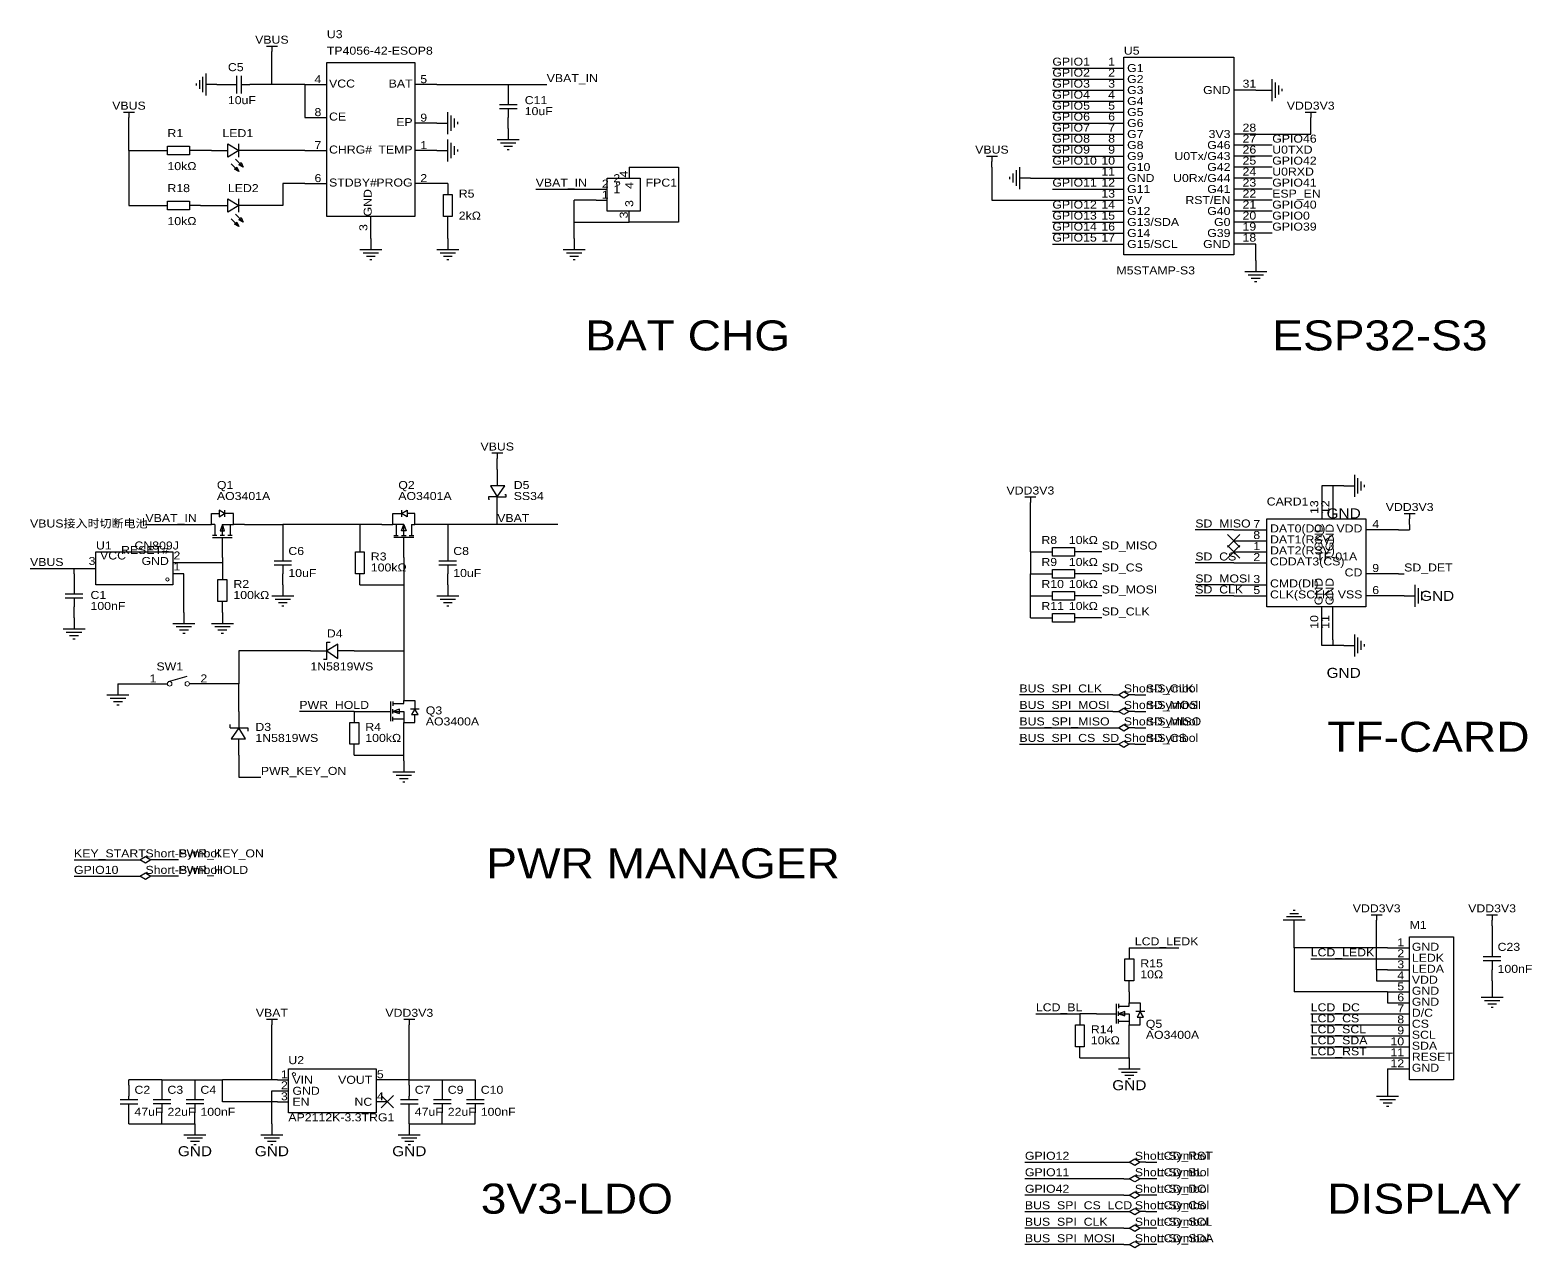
# Model space of a CAD drawing. Header units: millimetres. Extents: x 119 to 821, y 112 to 394.
# Drawn here: x 119.4 to 466.4, y 112.3 to 393.6 of the extents above; entities that cross this region are included whole.
import ezdxf
from ezdxf.enums import TextEntityAlignment as Align

# ---------------------------------------------------------------- set-up
doc = ezdxf.new("R2010")
doc.units = ezdxf.units.MM
doc.header["$MEASUREMENT"] = 0
doc.styles.get("Standard").update_dxf_attribs({"font": 'arial.ttf'})

msp = doc.modelspace()

# ---------------------------------------------------------------- linework, layer by layer
at = {"color": 1, "true_color": 0xa00000}
for points in [[(173.99, 389.89), (176.53, 389.89)], [(175.26, 389.89), (175.26, 388.62)], [(158.5, 382.02), (158.5, 379.98)], [(159.26, 382.78), (159.26, 379.22)], [(160.02, 383.54), (160.02, 378.46)], [(167.13, 378.97), (167.13, 383.03)], [(168.15, 383.03), (168.15, 378.97)], [(406.4, 377.19), (406.4, 382.27)], [(157.73, 381.25), (157.73, 380.75)], [(165.1, 381), (167.13, 381)], [(168.15, 381), (170.18, 381)], [(229.87, 378.46), (229.87, 376.43)], [(407.16, 377.95), (407.16, 381.51)], [(407.92, 378.71), (407.92, 380.75)], [(408.69, 379.48), (408.69, 379.98)], [(227.84, 376.43), (231.9, 376.43)], [(231.9, 375.41), (227.84, 375.41)], [(229.87, 375.41), (229.87, 373.38)], [(140.97, 374.65), (143.51, 374.65)], [(142.24, 374.65), (142.24, 373.38)], [(215.9, 369.57), (215.9, 374.65)], [(216.66, 370.33), (216.66, 373.89)], [(217.42, 371.09), (217.42, 373.13)], [(218.19, 371.86), (218.19, 372.36)], [(414.02, 374.65), (416.56, 374.65)], [(415.29, 374.65), (415.29, 373.38)], [(215.9, 363.22), (215.9, 368.3)], [(227.33, 368.3), (232.41, 368.3)], [(167.64, 364.24), (167.64, 367.28)], [(216.66, 363.98), (216.66, 367.54)], [(217.42, 364.74), (217.42, 366.78)], [(218.19, 365.51), (218.19, 366.01)], [(228.09, 367.54), (231.65, 367.54)], [(228.85, 366.78), (230.89, 366.78)], [(229.62, 366.01), (230.12, 366.01)], [(340.36, 364.49), (342.9, 364.49)], [(341.63, 364.49), (341.63, 363.22)], [(165.86, 362.71), (167.64, 360.93)], [(166.88, 363.73), (168.66, 361.95)], [(347.22, 361.19), (347.22, 357.63)], [(347.98, 361.95), (347.98, 356.87)], [(345.69, 359.66), (345.69, 359.16)], [(346.46, 360.43), (346.46, 358.39)], [(167.64, 351.54), (167.64, 354.58)], [(166.88, 351.03), (168.66, 349.25)], [(165.86, 350.01), (167.64, 348.23)], [(195.58, 342.9), (200.66, 342.9)], [(196.34, 342.14), (199.9, 342.14)], [(197.1, 341.38), (199.14, 341.38)], [(197.87, 340.61), (198.37, 340.61)], [(213.36, 342.9), (218.44, 342.9)], [(214.12, 342.14), (217.68, 342.14)], [(214.88, 341.38), (216.92, 341.38)], [(215.65, 340.61), (216.15, 340.61)], [(242.57, 342.9), (247.65, 342.9)], [(243.33, 342.14), (246.89, 342.14)], [(244.09, 341.38), (246.13, 341.38)], [(244.86, 340.61), (245.36, 340.61)], [(400.05, 337.82), (405.13, 337.82)], [(400.81, 337.06), (404.37, 337.06)], [(401.57, 336.3), (403.61, 336.3)], [(402.34, 335.53), (402.84, 335.53)], [(226.06, 295.91), (228.6, 295.91)], [(227.33, 295.91), (227.33, 294.64)], [(425.45, 285.75), (425.45, 290.83)], [(426.21, 286.51), (426.21, 290.07)], [(426.97, 287.27), (426.97, 289.31)], [(427.74, 288.04), (427.74, 288.54)], [(227.33, 285.75), (225.3, 285.75), (225.3, 285.24), (225.55, 285.24)], [(227.33, 285.75), (229.36, 285.75), (229.36, 286.26), (229.11, 286.26)], [(349.25, 285.75), (351.79, 285.75)], [(350.52, 285.75), (350.52, 284.48)], [(162.05, 279.4), (161.29, 279.4), (161.29, 281.94), (163.07, 281.94)], [(164.34, 282.7), (164.34, 282.45), (164.34, 281.43), (164.34, 281.18)], [(166.37, 279.4), (166.37, 281.94), (164.34, 281.94)], [(203.2, 279.4), (203.2, 281.94), (205.23, 281.94)], [(205.23, 282.7), (205.23, 282.45), (205.23, 281.43), (205.23, 281.18)], [(207.52, 279.4), (208.28, 279.4), (208.28, 281.94), (206.5, 281.94)], [(436.88, 281.94), (439.42, 281.94)], [(438.15, 281.94), (438.15, 280.67)], [(162.05, 279.4), (162.05, 276.86)], [(163.83, 276.86), (163.83, 279.4), (166.37, 279.4)], [(165.61, 279.4), (165.61, 276.86)], [(205.74, 276.86), (205.74, 279.4), (203.2, 279.4)], [(203.96, 279.4), (203.96, 276.86)], [(207.52, 279.4), (207.52, 276.86)], [(162.56, 276.86), (161.54, 276.86)], [(161.54, 276.35), (166.12, 276.35)], [(164.34, 276.86), (163.32, 276.86)], [(163.83, 274.32), (163.83, 276.35)], [(166.12, 276.86), (165.1, 276.86)], [(203.45, 276.86), (204.47, 276.86)], [(208.03, 276.35), (203.45, 276.35)], [(205.23, 276.86), (206.25, 276.86)], [(205.74, 274.32), (205.74, 276.35)], [(207.01, 276.86), (208.03, 276.86)], [(175.77, 271.02), (179.83, 271.02)], [(177.8, 273.05), (177.8, 271.02)], [(213.87, 271.02), (217.93, 271.02)], [(215.9, 273.05), (215.9, 271.02)], [(179.83, 270), (175.77, 270)], [(177.8, 270), (177.8, 267.97)], [(217.93, 270), (213.87, 270)], [(215.9, 270), (215.9, 267.97)], [(129.54, 265.43), (129.54, 263.4)], [(439.42, 260.35), (439.42, 265.43)], [(440.18, 261.11), (440.18, 264.67)], [(440.94, 261.87), (440.94, 263.91)], [(127.51, 263.4), (131.57, 263.4)], [(131.57, 262.38), (127.51, 262.38)], [(129.54, 262.38), (129.54, 260.35)], [(175.26, 262.89), (180.34, 262.89)], [(176.02, 262.13), (179.58, 262.13)], [(176.78, 261.37), (178.82, 261.37)], [(177.55, 260.6), (178.05, 260.6)], [(213.36, 262.89), (218.44, 262.89)], [(214.12, 262.13), (217.68, 262.13)], [(214.88, 261.37), (216.92, 261.37)], [(215.65, 260.6), (216.15, 260.6)], [(441.71, 262.64), (441.71, 263.14)], [(127, 255.27), (132.08, 255.27)], [(127.76, 254.51), (131.32, 254.51)], [(128.52, 253.75), (130.56, 253.75)], [(152.4, 256.54), (157.48, 256.54)], [(153.16, 255.78), (156.72, 255.78)], [(153.92, 255.02), (155.96, 255.02)], [(154.69, 254.25), (155.19, 254.25)], [(161.29, 256.54), (166.37, 256.54)], [(162.05, 255.78), (165.61, 255.78)], [(162.81, 255.02), (164.85, 255.02)], [(163.58, 254.25), (164.08, 254.25)], [(425.45, 248.92), (425.45, 254)], [(129.29, 252.98), (129.79, 252.98)], [(187.96, 248.16), (187.96, 252.22)], [(187.96, 252.22), (188.72, 252.22)], [(426.21, 249.68), (426.21, 253.24)], [(426.97, 250.44), (426.97, 252.48)], [(427.74, 251.21), (427.74, 251.71)], [(187.96, 248.16), (187.2, 248.16)], [(151.38, 243.08), (155.7, 244.35)], [(137.16, 240.03), (142.24, 240.03)], [(148.59, 242.57), (151.13, 242.57)], [(158.75, 242.57), (156.21, 242.57)], [(137.92, 239.27), (141.48, 239.27)], [(138.68, 238.51), (140.72, 238.51)], [(139.45, 237.74), (139.95, 237.74)], [(200.66, 236.22), (202.69, 236.22)], [(202.69, 238.51), (202.69, 233.93)], [(203.2, 238), (205.74, 238), (205.74, 238.76), (208.28, 238.76), (208.28, 236.73)], [(203.2, 238.51), (203.2, 237.49)], [(203.2, 235.71), (203.2, 236.73)], [(203.2, 236.22), (205.74, 236.22), (205.74, 233.68), (208.28, 233.68), (208.28, 235.46)], [(209.3, 236.73), (208.79, 236.73), (207.77, 236.73), (207.26, 236.73)], [(165.61, 232.41), (165.61, 233.17)], [(203.2, 233.93), (203.2, 234.95)], [(205.74, 234.44), (203.2, 234.44)], [(165.61, 232.41), (169.67, 232.41)], [(169.67, 232.41), (169.67, 231.65)], [(203.2, 222.25), (208.28, 222.25)], [(203.96, 221.49), (207.52, 221.49)], [(204.72, 220.73), (206.76, 220.73)], [(205.49, 219.96), (205.99, 219.96)], [(414.02, 187.96), (408.94, 187.96)], [(413.26, 188.72), (409.7, 188.72)], [(412.5, 189.48), (410.46, 189.48)], [(411.73, 190.25), (411.23, 190.25)], [(429.26, 189.23), (431.8, 189.23)], [(430.53, 189.23), (430.53, 187.96)], [(455.93, 189.23), (458.47, 189.23)], [(457.2, 189.23), (457.2, 187.96)], [(457.2, 181.61), (457.2, 179.58)], [(455.17, 179.58), (459.23, 179.58)], [(459.23, 178.56), (455.17, 178.56)], [(457.2, 178.56), (457.2, 176.53)], [(454.66, 170.18), (459.74, 170.18)], [(370.33, 168.66), (370.33, 164.08)], [(370.84, 168.15), (373.38, 168.15), (373.38, 168.91), (375.92, 168.91), (375.92, 166.88)], [(370.84, 168.66), (370.84, 167.64)], [(370.84, 165.86), (370.84, 166.88)], [(376.94, 166.88), (376.43, 166.88), (375.41, 166.88), (374.9, 166.88)], [(455.42, 169.42), (458.98, 169.42)], [(456.18, 168.66), (458.22, 168.66)], [(456.95, 167.89), (457.45, 167.89)], [(173.99, 165.1), (176.53, 165.1)], [(175.26, 165.1), (175.26, 163.83)], [(205.74, 165.1), (208.28, 165.1)], [(207.01, 165.1), (207.01, 163.83)], [(368.3, 166.37), (370.33, 166.37)], [(370.84, 166.37), (373.38, 166.37), (373.38, 163.83), (375.92, 163.83), (375.92, 165.61)], [(370.84, 164.08), (370.84, 165.1)], [(373.38, 164.59), (370.84, 164.59)], [(370.84, 153.67), (375.92, 153.67)], [(371.6, 152.91), (375.16, 152.91)], [(372.36, 152.15), (374.4, 152.15)], [(373.13, 151.38), (373.63, 151.38)], [(140.21, 146.56), (144.27, 146.56)], [(142.24, 146.56), (142.24, 147.32)], [(147.83, 146.56), (151.89, 146.56)], [(149.86, 148.59), (149.86, 146.56)], [(155.45, 146.56), (159.51, 146.56)], [(157.48, 148.59), (157.48, 146.56)], [(204.98, 146.56), (209.04, 146.56)], [(207.01, 146.56), (207.01, 147.32)], [(212.6, 146.56), (216.66, 146.56)], [(214.63, 148.59), (214.63, 146.56)], [(220.22, 146.56), (224.28, 146.56)], [(222.25, 148.59), (222.25, 146.56)], [(430.53, 147.32), (435.61, 147.32)], [(431.29, 146.56), (434.85, 146.56)], [(432.05, 145.8), (434.09, 145.8)], [(140.21, 145.54), (144.27, 145.54)], [(142.24, 144.78), (142.24, 145.54)], [(151.89, 145.54), (147.83, 145.54)], [(149.86, 145.54), (149.86, 143.51)], [(159.51, 145.54), (155.45, 145.54)], [(157.48, 145.54), (157.48, 143.51)], [(204.98, 145.54), (209.04, 145.54)], [(207.01, 144.78), (207.01, 145.54)], [(216.66, 145.54), (212.6, 145.54)], [(214.63, 145.54), (214.63, 143.51)], [(224.28, 145.54), (220.22, 145.54)], [(222.25, 145.54), (222.25, 143.51)], [(432.82, 145.03), (433.32, 145.03)], [(154.94, 138.43), (160.02, 138.43)], [(155.7, 137.67), (159.26, 137.67)], [(156.46, 136.91), (158.5, 136.91)], [(157.23, 136.14), (157.73, 136.14)], [(172.72, 138.43), (177.8, 138.43)], [(173.48, 137.67), (177.04, 137.67)], [(174.24, 136.91), (176.28, 136.91)], [(175.01, 136.14), (175.51, 136.14)], [(204.47, 138.43), (209.55, 138.43)], [(205.23, 137.67), (208.79, 137.67)], [(205.99, 136.91), (208.03, 136.91)], [(206.76, 136.14), (207.26, 136.14)]]:
    msp.add_lwpolyline(points, dxfattribs=at)
at = {"color": 1, "true_color": 0x880000}
for points in [[(175.26, 387.35), (175.26, 388.62)], [(367.03, 384.81), (372.11, 384.81)], [(367.03, 382.27), (372.11, 382.27)], [(162.56, 381), (160.02, 381)], [(162.56, 381), (165.1, 381)], [(172.72, 381), (170.18, 381)], [(182.88, 381), (187.96, 381)], [(213.36, 381), (208.28, 381)], [(229.87, 381), (229.87, 378.46)], [(367.03, 379.73), (372.11, 379.73)], [(402.59, 379.73), (397.51, 379.73)], [(403.86, 379.73), (406.4, 379.73)], [(367.03, 377.19), (372.11, 377.19)], [(142.24, 372.11), (142.24, 373.38)], [(182.88, 373.38), (187.96, 373.38)], [(213.36, 372.11), (208.28, 372.11)], [(213.36, 372.11), (215.9, 372.11)], [(229.87, 370.84), (229.87, 373.38)], [(367.03, 374.65), (372.11, 374.65)], [(367.03, 372.11), (372.11, 372.11)], [(415.29, 372.11), (415.29, 373.38)], [(229.87, 370.84), (229.87, 368.3)], [(367.03, 369.57), (372.11, 369.57)], [(402.59, 369.57), (397.51, 369.57)], [(148.59, 365.76), (151.13, 365.76)], [(158.75, 365.76), (156.21, 365.76)], [(161.29, 365.76), (165.1, 365.76)], [(171.45, 365.76), (167.64, 365.76)], [(182.88, 365.76), (187.96, 365.76)], [(213.36, 365.76), (208.28, 365.76)], [(213.36, 365.76), (215.9, 365.76)], [(367.03, 367.03), (372.11, 367.03)], [(367.03, 364.49), (372.11, 364.49)], [(402.59, 367.03), (397.51, 367.03)], [(402.59, 364.49), (397.51, 364.49)], [(257.81, 361.95), (257.81, 359.41)], [(341.63, 361.95), (341.63, 363.22)], [(367.03, 361.95), (372.11, 361.95)], [(402.59, 361.95), (397.51, 361.95)], [(182.88, 358.14), (187.96, 358.14)], [(213.36, 358.14), (208.28, 358.14)], [(215.9, 358.14), (215.9, 355.6)], [(350.52, 359.41), (347.98, 359.41)], [(367.03, 359.41), (372.11, 359.41)], [(402.59, 359.41), (397.51, 359.41)], [(250.19, 356.87), (252.73, 356.87)], [(250.19, 354.33), (252.73, 354.33)], [(367.03, 356.87), (372.11, 356.87)], [(367.03, 354.33), (372.11, 354.33)], [(402.59, 356.87), (397.51, 356.87)], [(402.59, 354.33), (397.51, 354.33)], [(148.59, 353.06), (151.13, 353.06)], [(158.75, 353.06), (156.21, 353.06)], [(161.29, 353.06), (165.1, 353.06)], [(171.45, 353.06), (167.64, 353.06)], [(198.12, 345.44), (198.12, 350.52)], [(215.9, 347.98), (215.9, 350.52)], [(257.81, 349.25), (257.81, 351.79)], [(367.03, 351.79), (372.11, 351.79)], [(402.59, 351.79), (397.51, 351.79)], [(367.03, 349.25), (372.11, 349.25)], [(402.59, 349.25), (397.51, 349.25)], [(198.12, 345.44), (198.12, 342.9)], [(215.9, 345.44), (215.9, 342.9)], [(245.11, 345.44), (245.11, 342.9)], [(367.03, 346.71), (372.11, 346.71)], [(367.03, 344.17), (372.11, 344.17)], [(402.59, 346.71), (397.51, 346.71)], [(402.59, 344.17), (397.51, 344.17)], [(402.59, 340.36), (402.59, 337.82)], [(227.33, 293.37), (227.33, 294.64)], [(227.33, 292.1), (227.33, 288.29)], [(417.83, 288.29), (417.83, 280.67)], [(420.37, 288.29), (420.37, 280.67)], [(422.91, 288.29), (425.45, 288.29)], [(227.33, 281.94), (227.33, 285.75)], [(350.52, 283.21), (350.52, 284.48)], [(158.75, 279.4), (161.29, 279.4)], [(168.91, 279.4), (166.37, 279.4)], [(200.66, 279.4), (203.2, 279.4)], [(210.82, 279.4), (208.28, 279.4)], [(397.51, 278.13), (405.13, 278.13)], [(435.61, 278.13), (427.99, 278.13)], [(438.15, 279.4), (438.15, 280.67)], [(163.83, 271.78), (163.83, 274.32)], [(177.8, 275.59), (177.8, 273.05)], [(195.58, 275.59), (195.58, 273.05)], [(205.74, 271.78), (205.74, 274.32)], [(215.9, 275.59), (215.9, 273.05)], [(397.51, 275.59), (405.13, 275.59)], [(353.06, 273.05), (355.6, 273.05)], [(363.22, 273.05), (360.68, 273.05)], [(397.51, 273.05), (405.13, 273.05)], [(129.54, 267.97), (129.54, 265.43)], [(132.08, 269.24), (134.62, 269.24)], [(154.94, 270.51), (152.4, 270.51)], [(154.94, 267.97), (152.4, 267.97)], [(163.83, 269.24), (163.83, 266.7)], [(177.8, 265.43), (177.8, 267.97)], [(195.58, 265.43), (195.58, 267.97)], [(215.9, 265.43), (215.9, 267.97)], [(353.06, 267.97), (355.6, 267.97)], [(363.22, 267.97), (360.68, 267.97)], [(397.51, 270.51), (405.13, 270.51)], [(435.61, 267.97), (427.99, 267.97)], [(177.8, 265.43), (177.8, 262.89)], [(215.9, 265.43), (215.9, 262.89)], [(397.51, 265.43), (405.13, 265.43)], [(129.54, 257.81), (129.54, 260.35)], [(163.83, 259.08), (163.83, 261.62)], [(353.06, 262.89), (355.6, 262.89)], [(363.22, 262.89), (360.68, 262.89)], [(397.51, 262.89), (405.13, 262.89)], [(417.83, 252.73), (417.83, 260.35)], [(420.37, 252.73), (420.37, 260.35)], [(435.61, 262.89), (427.99, 262.89)], [(436.88, 262.89), (439.42, 262.89)], [(129.54, 257.81), (129.54, 255.27)], [(154.94, 259.08), (154.94, 256.54)], [(163.83, 259.08), (163.83, 256.54)], [(353.06, 257.81), (355.6, 257.81)], [(363.22, 257.81), (360.68, 257.81)], [(184.15, 250.19), (187.96, 250.19)], [(194.31, 250.19), (190.5, 250.19)], [(422.91, 251.46), (425.45, 251.46)], [(139.7, 242.57), (139.7, 240.03)], [(146.05, 242.57), (148.59, 242.57)], [(161.29, 242.57), (158.75, 242.57)], [(205.74, 241.3), (205.74, 238.76)], [(369.57, 240.03), (370.84, 240.03)], [(374.65, 240.03), (373.38, 240.03)], [(167.64, 236.22), (167.64, 232.41)], [(194.31, 236.22), (194.31, 233.68)], [(198.12, 236.22), (200.66, 236.22)], [(369.57, 236.22), (370.84, 236.22)], [(374.65, 236.22), (373.38, 236.22)], [(205.74, 231.14), (205.74, 233.68)], [(167.64, 226.06), (167.64, 229.87)], [(369.57, 232.41), (370.84, 232.41)], [(374.65, 232.41), (373.38, 232.41)], [(194.31, 226.06), (194.31, 228.6)], [(369.57, 228.6), (370.84, 228.6)], [(374.65, 228.6), (373.38, 228.6)], [(205.74, 224.79), (205.74, 222.25)], [(143.51, 201.93), (144.78, 201.93)], [(148.59, 201.93), (147.32, 201.93)], [(143.51, 198.12), (144.78, 198.12)], [(148.59, 198.12), (147.32, 198.12)], [(411.48, 185.42), (411.48, 187.96)], [(430.53, 186.69), (430.53, 187.96)], [(457.2, 186.69), (457.2, 187.96)], [(457.2, 184.15), (457.2, 181.61)], [(373.38, 181.61), (373.38, 179.07)], [(433.07, 181.61), (438.15, 181.61)], [(433.07, 179.07), (438.15, 179.07)], [(373.38, 171.45), (373.38, 173.99)], [(433.07, 176.53), (438.15, 176.53)], [(433.07, 173.99), (438.15, 173.99)], [(457.2, 173.99), (457.2, 176.53)], [(373.38, 171.45), (373.38, 168.91)], [(433.07, 171.45), (438.15, 171.45)], [(457.2, 172.72), (457.2, 170.18)], [(433.07, 168.91), (438.15, 168.91)], [(175.26, 162.56), (175.26, 163.83)], [(207.01, 162.56), (207.01, 163.83)], [(361.95, 166.37), (361.95, 163.83)], [(365.76, 166.37), (368.3, 166.37)], [(373.38, 161.29), (373.38, 163.83)], [(433.07, 166.37), (438.15, 166.37)], [(433.07, 163.83), (438.15, 163.83)], [(433.07, 161.29), (438.15, 161.29)], [(361.95, 156.21), (361.95, 158.75)], [(373.38, 156.21), (373.38, 153.67)], [(433.07, 158.75), (438.15, 158.75)], [(433.07, 156.21), (438.15, 156.21)], [(433.07, 153.67), (438.15, 153.67)], [(142.24, 149.86), (142.24, 147.32)], [(149.86, 151.13), (149.86, 148.59)], [(157.48, 151.13), (157.48, 148.59)], [(176.53, 151.13), (179.07, 151.13)], [(201.93, 151.13), (199.39, 151.13)], [(207.01, 149.86), (207.01, 147.32)], [(214.63, 151.13), (214.63, 148.59)], [(222.25, 151.13), (222.25, 148.59)], [(433.07, 149.86), (433.07, 147.32)], [(176.53, 148.59), (179.07, 148.59)], [(176.53, 146.05), (179.07, 146.05)], [(201.93, 146.05), (199.39, 146.05)], [(142.24, 142.24), (142.24, 144.78)], [(149.86, 140.97), (149.86, 143.51)], [(157.48, 140.97), (157.48, 143.51)], [(207.01, 142.24), (207.01, 144.78)], [(214.63, 140.97), (214.63, 143.51)], [(222.25, 140.97), (222.25, 143.51)], [(157.48, 140.97), (157.48, 138.43)], [(175.26, 140.97), (175.26, 138.43)], [(207.01, 140.97), (207.01, 138.43)], [(372.11, 132.08), (373.38, 132.08)], [(377.19, 132.08), (375.92, 132.08)], [(372.11, 128.27), (373.38, 128.27)], [(377.19, 128.27), (375.92, 128.27)], [(372.11, 124.46), (373.38, 124.46)], [(377.19, 124.46), (375.92, 124.46)], [(372.11, 120.65), (373.38, 120.65)], [(377.19, 120.65), (375.92, 120.65)], [(372.11, 116.84), (373.38, 116.84)], [(377.19, 116.84), (375.92, 116.84)], [(372.11, 113.03), (373.38, 113.03)], [(377.19, 113.03), (375.92, 113.03)]]:
    msp.add_lwpolyline(points, dxfattribs=at)
at = {"color": 1, "true_color": 0x008800}
for points in [[(175.26, 381), (175.26, 387.35)], [(355.6, 384.81), (367.03, 384.81)], [(355.6, 382.27), (367.03, 382.27)], [(175.26, 381), (172.72, 381)], [(182.88, 381), (175.26, 381)], [(182.88, 381), (182.88, 373.38)], [(213.36, 381), (229.87, 381)], [(229.87, 381), (238.76, 381)], [(355.6, 379.73), (367.03, 379.73)], [(402.59, 379.73), (403.86, 379.73)], [(355.6, 377.19), (367.03, 377.19)], [(142.24, 365.76), (142.24, 372.11)], [(355.6, 374.65), (367.03, 374.65)], [(355.6, 372.11), (367.03, 372.11)], [(415.29, 369.57), (415.29, 372.11)], [(355.6, 369.57), (367.03, 369.57)], [(402.59, 369.57), (415.29, 369.57)], [(142.24, 365.76), (148.59, 365.76)], [(142.24, 365.76), (142.24, 353.06)], [(161.29, 365.76), (158.75, 365.76)], [(182.88, 365.76), (171.45, 365.76)], [(355.6, 367.03), (367.03, 367.03)], [(355.6, 364.49), (367.03, 364.49)], [(406.4, 367.03), (402.59, 367.03)], [(406.4, 364.49), (402.59, 364.49)], [(257.81, 361.95), (269.24, 361.95)], [(269.24, 361.95), (269.24, 349.25)], [(341.63, 361.95), (341.63, 354.33)], [(355.6, 361.95), (367.03, 361.95)], [(406.4, 361.95), (402.59, 361.95)], [(182.88, 358.14), (177.8, 358.14)], [(177.8, 358.14), (177.8, 353.06)], [(215.9, 358.14), (213.36, 358.14)], [(350.52, 359.41), (367.03, 359.41)], [(406.4, 359.41), (402.59, 359.41)], [(236.22, 356.87), (250.19, 356.87)], [(250.19, 354.33), (245.11, 354.33)], [(245.11, 349.25), (245.11, 354.33)], [(341.63, 354.33), (367.03, 354.33)], [(355.6, 356.87), (367.03, 356.87)], [(406.4, 356.87), (402.59, 356.87)], [(406.4, 354.33), (402.59, 354.33)], [(142.24, 353.06), (148.59, 353.06)], [(158.75, 353.06), (161.29, 353.06)], [(177.8, 353.06), (171.45, 353.06)], [(355.6, 351.79), (367.03, 351.79)], [(406.4, 351.79), (402.59, 351.79)], [(215.9, 345.44), (215.9, 347.98)], [(245.11, 345.44), (245.11, 349.25)], [(245.11, 349.25), (257.81, 349.25)], [(269.24, 349.25), (257.81, 349.25)], [(355.6, 349.25), (367.03, 349.25)], [(406.4, 349.25), (402.59, 349.25)], [(355.6, 346.71), (367.03, 346.71)], [(355.6, 344.17), (367.03, 344.17)], [(406.4, 346.71), (402.59, 346.71)], [(402.59, 340.36), (402.59, 344.17)], [(227.33, 292.1), (227.33, 293.37)], [(420.37, 288.29), (417.83, 288.29)], [(422.91, 288.29), (420.37, 288.29)], [(227.33, 279.4), (227.33, 281.94)], [(350.52, 273.05), (350.52, 283.21)], [(146.05, 279.4), (158.75, 279.4)], [(168.91, 279.4), (177.8, 279.4)], [(177.8, 279.4), (177.8, 275.59)], [(195.58, 279.4), (177.8, 279.4)], [(195.58, 279.4), (195.58, 275.59)], [(200.66, 279.4), (195.58, 279.4)], [(215.9, 279.4), (210.82, 279.4)], [(215.9, 279.4), (215.9, 275.59)], [(227.33, 279.4), (215.9, 279.4)], [(241.3, 279.4), (227.33, 279.4)], [(397.51, 278.13), (388.62, 278.13)], [(435.61, 278.13), (438.15, 278.13)], [(438.15, 279.4), (438.15, 278.13)], [(163.83, 271.78), (163.83, 270.51)], [(205.74, 271.78), (205.74, 265.43)], [(350.52, 273.05), (353.06, 273.05)], [(350.52, 273.05), (350.52, 267.97)], [(367.03, 273.05), (363.22, 273.05)], [(119.38, 269.24), (129.54, 269.24)], [(129.54, 269.24), (132.08, 269.24)], [(129.54, 267.97), (129.54, 269.24)], [(163.83, 270.51), (154.94, 270.51)], [(154.94, 259.08), (154.94, 267.97)], [(163.83, 270.51), (163.83, 269.24)], [(350.52, 267.97), (353.06, 267.97)], [(350.52, 262.89), (350.52, 267.97)], [(367.03, 267.97), (363.22, 267.97)], [(397.51, 270.51), (388.62, 270.51)], [(435.61, 267.97), (436.88, 267.97)], [(195.58, 265.43), (205.74, 265.43)], [(205.74, 265.43), (205.74, 250.19)], [(397.51, 265.43), (388.62, 265.43)], [(350.52, 262.89), (353.06, 262.89)], [(350.52, 257.81), (350.52, 262.89)], [(367.03, 262.89), (363.22, 262.89)], [(397.51, 262.89), (388.62, 262.89)], [(436.88, 262.89), (435.61, 262.89)], [(350.52, 257.81), (353.06, 257.81)], [(367.03, 257.81), (363.22, 257.81)], [(184.15, 250.19), (167.64, 250.19)], [(167.64, 250.19), (167.64, 242.57)], [(194.31, 250.19), (205.74, 250.19)], [(205.74, 250.19), (205.74, 241.3)], [(417.83, 251.46), (417.83, 252.73)], [(420.37, 251.46), (417.83, 251.46)], [(420.37, 252.73), (420.37, 251.46)], [(422.91, 251.46), (420.37, 251.46)], [(139.7, 242.57), (146.05, 242.57)], [(167.64, 242.57), (161.29, 242.57)], [(167.64, 236.22), (167.64, 242.57)], [(369.57, 240.03), (347.98, 240.03)], [(374.65, 240.03), (377.19, 240.03)], [(194.31, 236.22), (181.61, 236.22)], [(194.31, 236.22), (198.12, 236.22)], [(369.57, 236.22), (347.98, 236.22)], [(374.65, 236.22), (377.19, 236.22)], [(205.74, 226.06), (205.74, 231.14)], [(347.98, 232.41), (369.57, 232.41)], [(374.65, 232.41), (377.19, 232.41)], [(167.64, 226.06), (167.64, 220.98)], [(194.31, 226.06), (205.74, 226.06)], [(205.74, 224.79), (205.74, 226.06)], [(347.98, 228.6), (369.57, 228.6)], [(374.65, 228.6), (377.19, 228.6)], [(167.64, 220.98), (172.72, 220.98)], [(129.54, 201.93), (143.51, 201.93)], [(153.67, 201.93), (148.59, 201.93)], [(129.54, 198.12), (143.51, 198.12)], [(153.67, 198.12), (148.59, 198.12)], [(411.48, 181.61), (411.48, 185.42)], [(430.53, 176.53), (430.53, 186.69)], [(457.2, 186.69), (457.2, 184.15)], [(373.38, 181.61), (384.81, 181.61)], [(433.07, 181.61), (411.48, 181.61)], [(411.48, 181.61), (411.48, 171.45)], [(415.29, 179.07), (433.07, 179.07)], [(433.07, 176.53), (430.53, 176.53)], [(430.53, 176.53), (430.53, 173.99)], [(430.53, 173.99), (433.07, 173.99)], [(457.2, 173.99), (457.2, 172.72)], [(433.07, 171.45), (411.48, 171.45)], [(433.07, 171.45), (433.07, 168.91)], [(351.79, 166.37), (361.95, 166.37)], [(365.76, 166.37), (361.95, 166.37)], [(415.29, 166.37), (433.07, 166.37)], [(415.29, 163.83), (433.07, 163.83)], [(175.26, 151.13), (175.26, 162.56)], [(207.01, 151.13), (207.01, 162.56)], [(373.38, 156.21), (373.38, 161.29)], [(415.29, 161.29), (433.07, 161.29)], [(361.95, 156.21), (373.38, 156.21)], [(415.29, 158.75), (433.07, 158.75)], [(415.29, 156.21), (433.07, 156.21)], [(433.07, 153.67), (433.07, 149.86)], [(142.24, 149.86), (142.24, 151.13)], [(149.86, 151.13), (142.24, 151.13)], [(149.86, 151.13), (157.48, 151.13)], [(157.48, 151.13), (163.83, 151.13)], [(175.26, 151.13), (163.83, 151.13)], [(163.83, 146.05), (163.83, 151.13)], [(176.53, 151.13), (175.26, 151.13)], [(207.01, 151.13), (201.93, 151.13)], [(207.01, 149.86), (207.01, 151.13)], [(207.01, 151.13), (214.63, 151.13)], [(214.63, 151.13), (222.25, 151.13)], [(176.53, 146.05), (163.83, 146.05)], [(175.26, 140.97), (175.26, 148.59)], [(175.26, 148.59), (176.53, 148.59)], [(142.24, 140.97), (142.24, 142.24)], [(142.24, 140.97), (149.86, 140.97)], [(149.86, 140.97), (157.48, 140.97)], [(207.01, 140.97), (207.01, 142.24)], [(207.01, 140.97), (214.63, 140.97)], [(214.63, 140.97), (222.25, 140.97)], [(349.25, 132.08), (372.11, 132.08)], [(377.19, 132.08), (379.73, 132.08)], [(372.11, 128.27), (349.25, 128.27)], [(379.73, 128.27), (377.19, 128.27)], [(372.11, 124.46), (349.25, 124.46)], [(379.73, 124.46), (377.19, 124.46)], [(349.25, 120.65), (372.11, 120.65)], [(377.19, 120.65), (379.73, 120.65)], [(372.11, 116.84), (349.25, 116.84)], [(379.73, 116.84), (377.19, 116.84)], [(372.11, 113.03), (349.25, 113.03)], [(379.73, 113.03), (377.19, 113.03)]]:
    msp.add_lwpolyline(points, dxfattribs=at)
at = {"color": 1, "true_color": 0xa00000}
for points in [[(187.96, 386.08), (208.28, 386.08), (208.28, 350.52), (187.96, 350.52)], [(372.11, 387.35), (397.51, 387.35), (397.51, 341.63), (372.11, 341.63)], [(151.13, 366.78), (156.21, 366.78), (156.21, 364.74), (151.13, 364.74)], [(165.1, 367.28), (167.64, 365.76), (165.1, 364.24)], [(167.64, 360.93), (166.62, 361.44), (167.13, 361.95)], [(168.66, 361.95), (167.64, 362.46), (168.15, 362.97)], [(252.73, 351.79), (252.73, 359.41), (260.35, 359.41), (260.35, 351.79)], [(151.13, 354.08), (156.21, 354.08), (156.21, 352.04), (151.13, 352.04)], [(165.1, 354.58), (167.64, 353.06), (165.1, 351.54)], [(214.88, 350.52), (214.88, 355.6), (216.92, 355.6), (216.92, 350.52)], [(167.64, 348.23), (166.62, 348.74), (167.13, 349.25)], [(168.66, 349.25), (167.64, 349.76), (168.15, 350.27)], [(225.81, 288.29), (227.33, 285.75), (229.11, 288.29)], [(164.34, 281.94), (163.07, 282.7), (163.07, 281.18)], [(205.23, 281.94), (206.5, 282.7), (206.5, 281.18)], [(163.83, 279.4), (163.32, 277.88), (164.34, 277.88)], [(205.74, 279.4), (206.25, 277.88), (205.23, 277.88)], [(405.13, 280.67), (427.99, 280.67), (427.99, 260.35), (405.13, 260.35)], [(152.4, 265.43), (134.62, 265.43), (134.62, 273.05), (152.4, 273.05)], [(194.56, 267.97), (194.56, 273.05), (196.6, 273.05), (196.6, 267.97)], [(360.68, 272.03), (355.6, 272.03), (355.6, 274.07), (360.68, 274.07)], [(360.68, 266.95), (355.6, 266.95), (355.6, 268.99), (360.68, 268.99)], [(162.81, 261.62), (162.81, 266.7), (164.85, 266.7), (164.85, 261.62)], [(360.68, 261.87), (355.6, 261.87), (355.6, 263.91), (360.68, 263.91)], [(360.68, 256.79), (355.6, 256.79), (355.6, 258.83), (360.68, 258.83)], [(190.5, 251.71), (187.96, 250.19), (190.5, 248.41)], [(370.84, 240.03), (372.11, 240.79), (373.38, 240.03), (372.11, 239.27)], [(203.2, 236.22), (204.72, 235.71), (204.72, 236.73)], [(208.28, 236.73), (207.52, 235.46), (209.04, 235.46)], [(370.84, 236.22), (372.11, 236.98), (373.38, 236.22), (372.11, 235.46)], [(193.29, 228.6), (193.29, 233.68), (195.33, 233.68), (195.33, 228.6)], [(370.84, 232.41), (372.11, 233.17), (373.38, 232.41), (372.11, 231.65)], [(169.16, 229.87), (167.64, 232.41), (165.86, 229.87)], [(370.84, 228.6), (372.11, 229.36), (373.38, 228.6), (372.11, 227.84)], [(144.78, 201.93), (146.05, 202.69), (147.32, 201.93), (146.05, 201.17)], [(144.78, 198.12), (146.05, 198.88), (147.32, 198.12), (146.05, 197.36)], [(438.15, 184.15), (448.31, 184.15), (448.31, 151.13), (438.15, 151.13)], [(372.36, 173.99), (372.36, 179.07), (374.4, 179.07), (374.4, 173.99)], [(370.84, 166.37), (372.36, 165.86), (372.36, 166.88)], [(375.92, 166.88), (375.16, 165.61), (376.68, 165.61)], [(362.97, 163.83), (362.97, 158.75), (360.93, 158.75), (360.93, 163.83)], [(179.07, 153.67), (199.39, 153.67), (199.39, 143.51), (179.07, 143.51)], [(373.38, 132.08), (374.65, 132.84), (375.92, 132.08), (374.65, 131.32)], [(373.38, 128.27), (374.65, 129.03), (375.92, 128.27), (374.65, 127.51)], [(373.38, 124.46), (374.65, 125.22), (375.92, 124.46), (374.65, 123.7)], [(373.38, 120.65), (374.65, 121.41), (375.92, 120.65), (374.65, 119.89)], [(373.38, 116.84), (374.65, 117.6), (375.92, 116.84), (374.65, 116.08)], [(373.38, 113.03), (374.65, 113.79), (375.92, 113.03), (374.65, 112.27)]]:
    msp.add_lwpolyline(points, close=True, dxfattribs=at)
at = {"color": 1, "true_color": 0x33cc33}
for points in [[(398.95, 277.03), (396.07, 274.15)], [(396.07, 277.03), (398.95, 274.15)], [(398.95, 274.49), (396.07, 271.61)], [(396.07, 274.49), (398.95, 271.61)], [(203.37, 147.49), (200.49, 144.61)], [(200.49, 147.49), (203.37, 144.61)]]:
    msp.add_lwpolyline(points, dxfattribs=at)
at = {"color": 1, "lineweight": 0, "true_color": 0xa00000}
for centre, radius in [((255.27, 358.14), 0.381), ((151.13, 266.7), 0.381), ((151.64, 242.57), 0.508), ((155.7, 242.57), 0.508), ((180.34, 152.4), 0.381)]:
    msp.add_circle(centre, radius, dxfattribs=at)

# ---------------------------------------------------------------- texts
at = {"color": 1, "true_color": 0x000080, "width": 1.1}
for s, p in [('VBUS', (175.26, 389.89)), ('VBUS', (175.26, 389.89)), ('VBUS', (142.24, 374.65)), ('VBUS', (142.24, 374.65)), ('VDD3V3', (415.29, 374.65)), ('VDD3V3', (415.29, 374.65)), ('VBUS', (341.63, 364.49)), ('VBUS', (341.63, 364.49)), ('VBUS', (227.33, 295.91)), ('VBUS', (227.33, 295.91)), ('VDD3V3', (350.52, 285.75)), ('VDD3V3', (350.52, 285.75)), ('VDD3V3', (438.15, 281.94)), ('VDD3V3', (438.15, 281.94)), ('VDD3V3', (430.53, 189.23)), ('VDD3V3', (430.53, 189.23)), ('VDD3V3', (457.2, 189.23)), ('VDD3V3', (457.2, 189.23)), ('VBAT', (175.26, 165.1)), ('VBAT', (175.26, 165.1)), ('VDD3V3', (207.01, 165.1)), ('VDD3V3', (207.01, 165.1))]:
    msp.add_text(s, height=1.849, dxfattribs=at).set_placement(p, align=Align.BOTTOM_CENTER)
for s, height, p in [('U3', 1.849, (187.96, 391.16)), ('TP4056-42-ESOP8', 1.8491, (187.96, 387.35)), ('U5', 1.849, (372.11, 387.35)), ('C5', 1.849, (165.1, 383.54)), ('10uF', 1.849, (165.1, 375.92)), ('C11', 1.849, (233.68, 375.92)), ('10uF', 1.849, (233.68, 373.38)), ('R1', 1.849, (151.13, 368.3)), ('LED1', 1.849, (163.83, 368.3)), ('10kΩ', 1.849, (151.13, 360.68)), ('R18', 1.849, (151.13, 355.6)), ('LED2', 1.849, (165.1, 355.6)), ('FPC1', 1.849, (261.62, 356.87)), ('R5', 1.849, (218.44, 354.33)), ('2kΩ', 1.849, (218.44, 349.25)), ('10kΩ', 1.849, (151.13, 347.98)), ('Q1', 1.849, (162.56, 287.02)), ('Q2', 1.849, (204.47, 287.02)), ('D5', 1.849, (231.14, 287.02)), ('AO3401A', 1.849, (162.56, 284.48)), ('AO3401A', 1.849, (204.47, 284.48)), ('SS34', 1.849, (231.14, 284.48)), ('CARD1', 1.849, (405.13, 283.21)), ('U1', 1.849, (134.62, 273.05)), ('CN809J', 1.849, (143.51, 273.05)), ('C6', 1.849, (179.07, 271.78)), ('C8', 1.849, (217.17, 271.78)), ('R8', 1.849, (353.06, 274.32)), ('10kΩ', 1.849, (359.41, 274.32)), ('R3', 1.849, (198.12, 270.51)), ('R9', 1.849, (353.06, 269.24)), ('10kΩ', 1.849, (359.41, 269.24)), ('TF-01A', 1.849, (416.56, 270.51)), ('10uF', 1.849, (179.07, 266.7)), ('100kΩ', 1.849, (198.12, 267.97)), ('10uF', 1.849, (217.17, 266.7)), ('C1', 1.849, (133.35, 261.62)), ('100kΩ', 1.849, (166.37, 261.62)), ('R2', 1.849, (166.37, 264.16)), ('R10', 1.849, (353.06, 264.16)), ('10kΩ', 1.849, (359.41, 264.16)), ('100nF', 1.849, (133.35, 259.08)), ('R11', 1.849, (353.06, 259.08)), ('10kΩ', 1.849, (359.41, 259.08)), ('D4', 1.849, (187.96, 252.73)), ('SW1', 1.849, (148.59, 245.11)), ('1N5819WS', 1.849, (184.15, 245.11)), ('Short-Symbol', 1.8491, (372.11, 240.03)), ('Q3', 1.849, (210.82, 234.95)), ('Short-Symbol', 1.8491, (372.11, 236.22)), ('D3', 1.849, (171.45, 231.14)), ('R4', 1.849, (196.85, 231.14)), ('AO3400A', 1.849, (210.82, 232.41)), ('Short-Symbol', 1.8491, (372.11, 232.41)), ('1N5819WS', 1.849, (171.45, 228.6)), ('100kΩ', 1.849, (196.85, 228.6)), ('Short-Symbol', 1.8491, (372.11, 228.6)), ('Short-Symbol', 1.8491, (146.05, 201.93)), ('Short-Symbol', 1.8491, (146.05, 198.12)), ('M1', 1.849, (438.15, 185.42)), ('C23', 1.849, (458.47, 180.34)), ('R15', 1.849, (375.92, 176.53)), ('100nF', 1.849, (458.47, 175.26)), ('10Ω', 1.849, (375.92, 173.99)), ('R14', 1.849, (364.49, 161.29)), ('Q5', 1.849, (377.19, 162.56)), ('10kΩ', 1.849, (364.49, 158.75)), ('AO3400A', 1.849, (377.19, 160.02)), ('U2', 1.849, (179.07, 154.17)), ('C2', 1.849, (143.51, 147.32)), ('C3', 1.849, (151.13, 147.32)), ('C4', 1.849, (158.75, 147.32)), ('C7', 1.849, (208.28, 147.32)), ('C9', 1.849, (215.9, 147.32)), ('C10', 1.849, (223.52, 147.32)), ('47uF', 1.849, (143.51, 142.24)), ('22uF', 1.849, (151.13, 142.24)), ('100nF', 1.849, (158.75, 142.24)), ('AP2112K-3.3TRG1', 1.8491, (179.07, 140.96)), ('47uF', 1.849, (208.28, 142.24)), ('22uF', 1.849, (215.9, 142.24)), ('100nF', 1.849, (223.52, 142.24)), ('Short-Symbol', 1.8491, (374.65, 132.08)), ('Short-Symbol', 1.8491, (374.65, 128.27)), ('Short-Symbol', 1.8491, (374.65, 124.46)), ('Short-Symbol', 1.8491, (374.65, 120.65)), ('Short-Symbol', 1.8491, (374.65, 116.84)), ('Short-Symbol', 1.8491, (374.65, 113.03))]:
    msp.add_text(s, height=height, dxfattribs=at).set_placement(p, align=Align.BOTTOM_LEFT)
at = {"color": 1, "true_color": 0x0000ff, "width": 1.1}
for s, height, p in [('GPIO1', 1.849, (355.6, 384.81)), ('VBAT_IN', 1.849, (238.76, 381)), ('GPIO2', 1.849, (355.6, 382.27)), ('GPIO3', 1.849, (355.6, 379.73)), ('GPIO4', 1.849, (355.6, 377.19)), ('GPIO5', 1.849, (355.6, 374.65)), ('GPIO6', 1.849, (355.6, 372.11)), ('GPIO7', 1.849, (355.6, 369.57)), ('GPIO8', 1.849, (355.6, 367.03)), ('GPIO46', 1.849, (406.4, 367.03)), ('GPIO9', 1.849, (355.6, 364.49)), ('U0TXD', 1.849, (406.4, 364.49)), ('GPIO10', 1.849, (355.6, 361.95)), ('GPIO42', 1.849, (406.4, 361.95)), ('U0RXD', 1.849, (406.4, 359.41)), ('VBAT_IN', 1.849, (236.22, 356.87)), ('GPIO11', 1.849, (355.6, 356.87)), ('GPIO41', 1.849, (406.4, 356.87)), ('GPIO12', 1.849, (355.6, 351.79)), ('GPIO40', 1.849, (406.4, 351.79)), ('ESP_EN', 1.849, (406.4, 354.33)), ('GPIO13', 1.849, (355.6, 349.25)), ('GPIO0', 1.849, (406.4, 349.25)), ('GPIO14', 1.849, (355.6, 346.71)), ('GPIO39', 1.849, (406.4, 346.71)), ('GPIO15', 1.849, (355.6, 344.17)), ('VBAT_IN', 1.849, (146.05, 279.4)), ('VBAT', 1.849, (227.33, 279.4)), ('SD_MISO', 1.849, (388.62, 278.13)), ('SD_MISO', 1.849, (367.03, 273.05)), ('VBUS', 1.849, (119.38, 269.24)), ('SD_CS', 1.849, (388.62, 270.51)), ('SD_CS', 1.849, (367.03, 267.97)), ('SD_MOSI', 1.849, (388.62, 265.43)), ('SD_DET', 1.849, (436.88, 267.97)), ('SD_MOSI', 1.849, (367.03, 262.89)), ('SD_CLK', 1.849, (388.62, 262.89)), ('SD_CLK', 1.849, (367.03, 257.81)), ('BUS_SPI_CLK', 1.8491, (347.98, 240.03)), ('SD_CLK', 1.849, (377.19, 240.03)), ('PWR_HOLD', 1.849, (181.61, 236.22)), ('BUS_SPI_MOSI', 1.8491, (347.98, 236.22)), ('SD_MOSI', 1.849, (377.19, 236.22)), ('BUS_SPI_MISO', 1.8491, (347.98, 232.41)), ('SD_MISO', 1.849, (377.19, 232.41)), ('BUS_SPI_CS_SD', 1.8491, (347.98, 228.6)), ('SD_CS', 1.849, (377.19, 228.6)), ('PWR_KEY_ON', 1.849, (172.72, 220.98)), ('KEY_START', 1.849, (129.54, 201.93)), ('PWR_KEY_ON', 1.849, (153.67, 201.93)), ('GPIO10', 1.849, (129.54, 198.12)), ('PWR_HOLD', 1.849, (153.67, 198.12)), ('LCD_LEDK', 1.849, (374.65, 181.61)), ('LCD_LEDK', 1.849, (415.29, 179.07)), ('LCD_BL', 1.849, (351.79, 166.37)), ('LCD_DC', 1.849, (415.29, 166.37)), ('LCD_CS', 1.849, (415.29, 163.83)), ('LCD_SCL', 1.849, (415.29, 161.29)), ('LCD_SDA', 1.849, (415.29, 158.75)), ('LCD_RST', 1.849, (415.29, 156.21)), ('GPIO12', 1.849, (349.25, 132.08)), ('LCD_RST', 1.849, (379.73, 132.08)), ('GPIO11', 1.849, (349.25, 128.27)), ('LCD_BL', 1.849, (379.73, 128.27)), ('GPIO42', 1.849, (349.25, 124.46)), ('LCD_DC', 1.849, (379.73, 124.46)), ('BUS_SPI_CS_LCD', 1.8491, (349.25, 120.65)), ('LCD_CS', 1.849, (379.73, 120.65)), ('BUS_SPI_CLK', 1.8491, (349.25, 116.84)), ('LCD_SCL', 1.849, (379.73, 116.84)), ('BUS_SPI_MOSI', 1.8491, (349.25, 113.03)), ('LCD_SDA', 1.849, (379.73, 113.03))]:
    msp.add_text(s, height=height, dxfattribs=at).set_placement(p, align=Align.BOTTOM_LEFT)
at = {"color": 1, "true_color": 0x000000, "width": 1.1}
for s, height, p in [('1', 1.85, (370.08, 384.81)), ('4', 1.85, (186.69, 380.77)), ('BAT', 1.849, (207.77, 379.75)), ('3', 1.85, (370.08, 379.73)), ('2', 1.85, (370.08, 382.27)), ('4', 1.85, (370.08, 377.19)), ('8', 1.85, (186.69, 373.15)), ('5', 1.85, (370.08, 374.65)), ('EP', 1.849, (207.77, 370.86)), ('6', 1.85, (370.08, 372.11)), ('7', 1.85, (370.08, 369.57)), ('7', 1.85, (186.69, 365.53)), ('8', 1.85, (370.08, 367.03)), ('TEMP', 1.849, (207.77, 364.51)), ('9', 1.85, (370.08, 364.49)), ('10', 1.849, (370.08, 361.95)), ('11', 1.849, (370.08, 359.41)), ('6', 1.85, (186.69, 357.91)), ('PROG', 1.849, (207.77, 356.89)), ('2', 1.85, (253.09, 356.62)), ('12', 1.849, (370.08, 356.87)), ('1', 1.85, (253.09, 354.08)), ('13', 1.849, (370.08, 354.33)), ('14', 1.849, (370.08, 351.79)), ('15', 1.849, (370.08, 349.25)), ('16', 1.849, (370.08, 346.71)), ('17', 1.849, (370.08, 344.17)), ('8', 1.85, (403.61, 275.46)), ('7', 1.85, (403.61, 278)), ('VDD', 1.849, (427.23, 276.99)), ('RESET#', 1.849, (151.46, 272.01)), ('1', 1.85, (403.61, 272.92)), ('3', 1.85, (134.49, 269.47)), ('GND', 1.849, (151.46, 269.47)), ('2', 1.85, (403.61, 270.38)), ('3', 1.85, (403.61, 265.3)), ('CD', 1.849, (427.23, 266.83)), ('5', 1.85, (403.61, 262.76)), ('VSS', 1.849, (427.23, 261.75)), ('1', 1.85, (148.59, 242.34)), ('2', 1.85, (436.88, 178.84)), ('1', 1.85, (436.88, 181.38)), ('3', 1.85, (436.88, 176.3)), ('4', 1.85, (436.88, 173.76)), ('5', 1.85, (436.88, 171.22)), ('6', 1.85, (436.88, 168.68)), ('7', 1.85, (436.88, 166.14)), ('8', 1.85, (436.88, 163.6)), ('9', 1.85, (436.88, 161.06)), ('10', 1.849, (436.88, 158.52)), ('11', 1.849, (436.88, 155.98)), ('1', 1.85, (178.94, 150.9)), ('12', 1.849, (436.88, 153.44)), ('2', 1.85, (178.94, 148.36)), ('VOUT', 1.849, (198.45, 149.63)), ('3', 1.85, (178.94, 145.82)), ('NC', 1.849, (198.45, 144.55))]:
    msp.add_text(s, height=height, dxfattribs=at).set_placement(p, align=Align.BOTTOM_RIGHT)
for s, p in [('G1', (372.87, 384.81)), ('G2', (372.87, 382.27)), ('G3', (372.87, 379.73)), ('G4', (372.87, 377.19)), ('G5', (372.87, 374.65)), ('G6', (372.87, 372.11)), ('G7', (372.87, 369.57)), ('G8', (372.87, 367.03)), ('G9', (372.87, 364.49)), ('G10', (372.87, 361.95)), ('GND', (372.87, 359.41)), ('G11', (372.87, 356.87)), ('5V', (372.87, 354.33)), ('G12', (372.87, 351.79)), ('G13/SDA', (372.87, 349.25)), ('G14', (372.87, 346.71)), ('G15/SCL', (372.87, 344.17))]:
    msp.add_text(s, height=1.849, dxfattribs=at).set_placement(p, align=Align.MIDDLE_LEFT)
for s, height, p in [('VCC', 1.849, (188.47, 379.75)), ('5', 1.85, (209.55, 380.77)), ('31', 1.849, (399.54, 379.73)), ('CE', 1.849, (188.47, 372.13)), ('9', 1.85, (209.55, 371.88)), ('28', 1.849, (399.54, 369.57)), ('1', 1.85, (209.55, 365.53)), ('27', 1.849, (399.54, 367.03)), ('CHRG#', 1.849, (188.47, 364.51)), ('26', 1.849, (399.54, 364.49)), ('25', 1.849, (399.54, 361.95)), ('24', 1.849, (399.54, 359.41)), ('STDBY#', 1.849, (188.47, 356.89)), ('2', 1.85, (209.55, 357.91)), ('2', 1.85, (254.16, 357.89)), ('1', 1.85, (254.16, 355.35)), ('23', 1.849, (399.54, 356.87)), ('22', 1.849, (399.54, 354.33)), ('21', 1.849, (399.54, 351.79)), ('20', 1.849, (399.54, 349.25)), ('19', 1.849, (399.54, 346.71)), ('18', 1.849, (399.54, 344.17)), ('BAT CHG', 6.934, (247.65, 317.5)), ('ESP32-S3', 6.934, (406.4, 317.5)), ('VBUS接入时切断电池', 1.8491, (119.38, 278.13)), ('DAT0(D0)', 1.849, (405.89, 276.99)), ('4', 1.85, (429.51, 278)), ('DAT1(RSV)', 1.849, (405.89, 274.45)), ('DAT2(RSV)', 1.849, (405.89, 271.91)), ('VCC', 1.849, (135.56, 270.74)), ('2', 1.85, (152.53, 270.74)), ('CDDAT3(CS)', 1.849, (405.89, 269.37)), ('1', 1.85, (152.53, 268.2)), ('9', 1.85, (429.51, 267.84)), ('CMD(DI)', 1.849, (405.89, 264.29)), ('CLK(SCLK)', 1.849, (405.89, 261.75)), ('6', 1.85, (429.51, 262.76)), ('2', 1.85, (158.75, 242.34)), ('TF-CARD', 6.934, (419.1, 224.79)), ('PWR MANAGER', 6.9342, (224.79, 195.58)), ('GND', 1.849, (438.66, 180.36)), ('LEDK', 1.849, (438.66, 177.82)), ('LEDA', 1.849, (438.66, 175.28)), ('VDD', 1.849, (438.66, 172.74)), ('GND', 1.849, (438.66, 170.2)), ('GND', 1.849, (438.66, 167.66)), ('D/C', 1.849, (438.66, 165.12)), ('CS', 1.849, (438.66, 162.58)), ('SCL', 1.849, (438.66, 160.04)), ('SDA', 1.849, (438.66, 157.5)), ('RESET', 1.849, (438.66, 154.96)), ('5', 1.85, (199.52, 150.9)), ('GND', 1.849, (438.66, 152.42)), ('VIN', 1.849, (180.01, 149.63)), ('GND', 1.849, (180.01, 147.09)), ('EN', 1.849, (180.01, 144.55)), ('4', 1.85, (199.52, 145.82)), ('3V3-LDO', 6.934, (223.52, 118.11)), ('DISPLAY', 6.934, (419.1, 118.11))]:
    msp.add_text(s, height=height, dxfattribs=at).set_placement(p, align=Align.BOTTOM_LEFT)
for s, p in [('GND', (396.75, 379.73)), ('G46', (396.75, 367.03)), ('3V3', (396.75, 369.57)), ('U0Tx/G43', (396.75, 364.49)), ('G42', (396.75, 361.95)), ('U0Rx/G44', (396.75, 359.41)), ('G41', (396.75, 356.87)), ('RST/EN', (396.75, 354.33)), ('G40', (396.75, 351.79)), ('G39', (396.75, 346.71)), ('G0', (396.75, 349.25)), ('GND', (396.75, 344.17))]:
    msp.add_text(s, height=1.849, dxfattribs=at).set_placement(p, align=Align.MIDDLE_RIGHT)
for s, height, p in [('4', 1.85, (258.04, 359.54)), ('GND', 1.849, (198.88, 350.54)), ('3', 1.85, (259.31, 352.73)), ('13', 1.849, (417.58, 281.81)), ('12', 1.849, (420.12, 281.81)), ('GND', 1.849, (418.59, 260.73)), ('GND', 1.849, (421.13, 260.73))]:
    msp.add_text(s, height=height, rotation=90, dxfattribs=at).set_placement(p, align=Align.BOTTOM_LEFT)
for s, height, p in [('4', 1.85, (259.31, 358.47)), ('3', 1.85, (258.04, 351.66)), ('3', 1.85, (197.87, 348.76)), ('GND', 1.849, (418.59, 279.53)), ('GND', 1.849, (421.13, 279.53)), ('10', 1.849, (417.58, 258.44)), ('11', 1.849, (420.12, 258.44))]:
    msp.add_text(s, height=height, rotation=90, dxfattribs=at).set_placement(p, align=Align.BOTTOM_RIGHT)
at = {"color": 1, "true_color": 0x000080, "width": 1.1}
for s, height, p in [('M5STAMP-S3', 1.849, (379.48, 338.07)), ('GND', 2.311, (422.91, 281.94)), ('GND', 2.311, (444.5, 262.89)), ('GND', 2.311, (444.5, 262.89)), ('GND', 2.311, (422.91, 245.11)), ('GND', 2.311, (373.38, 149.86)), ('GND', 2.311, (157.48, 134.62)), ('GND', 2.311, (175.26, 134.62)), ('GND', 2.311, (207.01, 134.62))]:
    msp.add_text(s, height=height, dxfattribs=at).set_placement(p, align=Align.MIDDLE_CENTER)

doc.saveas('drawing.dxf')
